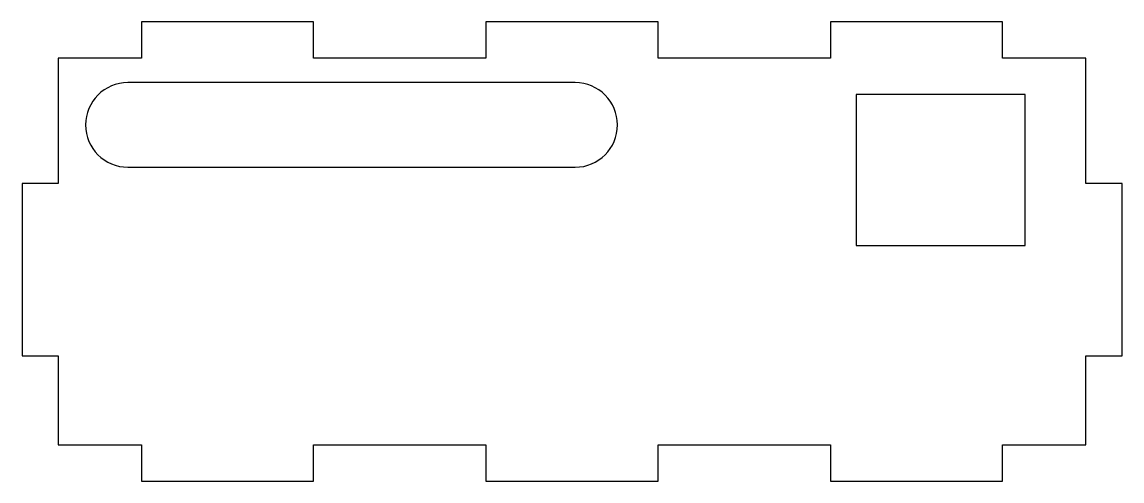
# Model space of a CAD drawing. Header units: millimetres. Extents: x -45.8 to 45.2, y -20 to 18.
import ezdxf

# ---------------------------------------------------------------- set-up
doc = ezdxf.new("R2010")
doc.units = ezdxf.units.MM

msp = doc.modelspace()

# ---------------------------------------------------------------- linework, layer by layer
at = {"color": 7, "linetype": 'Continuous', "lineweight": 25}
for p, q in [((-21.635, 18.02), (-35.885, 18.02)), ((-35.885, 18.02), (-35.885, 15.02)), ((-21.635, 15.02), (-21.635, 18.02)), ((6.865, 18.02), (-7.385, 18.02)), ((-7.385, 18.02), (-7.385, 15.02)), ((6.865, 15.02), (6.865, 18.02)), ((35.365, 18.02), (21.115, 18.02)), ((21.115, 18.02), (21.115, 15.02)), ((35.365, 15.02), (35.365, 18.02)), ((-35.885, 15.02), (-42.76, 15.02)), ((-42.76, 15.02), (-42.76, 4.645)), ((-7.385, 15.02), (-21.635, 15.02)), ((21.115, 15.02), (6.865, 15.02)), ((42.24, 15.02), (35.365, 15.02)), ((42.24, 4.645), (42.24, 15.02)), ((0, 12.998), (-37, 12.998)), ((23.24, 12.02), (23.24, -0.48)), ((37.24, 12.02), (23.24, 12.02)), ((37.24, -0.48), (37.24, 12.02)), ((-37, 5.998), (0, 5.998)), ((-42.76, 4.645), (-45.76, 4.645)), ((-45.76, 4.645), (-45.76, -9.605)), ((45.24, 4.645), (42.24, 4.645)), ((45.24, -9.605), (45.24, 4.645)), ((23.24, -0.48), (37.24, -0.48)), ((-45.76, -9.605), (-42.76, -9.605)), ((-42.76, -9.605), (-42.76, -16.98)), ((42.24, -16.98), (42.24, -9.605)), ((42.24, -9.605), (45.24, -9.605)), ((-42.76, -16.98), (-35.885, -16.98)), ((-35.885, -16.98), (-35.885, -19.98)), ((-21.635, -19.98), (-21.635, -16.98)), ((-21.635, -16.98), (-7.385, -16.98)), ((-7.385, -16.98), (-7.385, -19.98)), ((6.865, -19.98), (6.865, -16.98)), ((6.865, -16.98), (21.115, -16.98)), ((21.115, -16.98), (21.115, -19.98)), ((35.365, -19.98), (35.365, -16.98)), ((35.365, -16.98), (42.24, -16.98)), ((-35.885, -19.98), (-21.635, -19.98)), ((-7.385, -19.98), (6.865, -19.98)), ((21.115, -19.98), (35.365, -19.98))]:
    msp.add_line(p, q, dxfattribs=at)
for centre, start, end in [((-37, 9.498), 90, 270), ((0, 9.498), 270, 90)]:
    msp.add_arc(centre, 3.5, start, end, dxfattribs=at)

doc.saveas('drawing.dxf')
